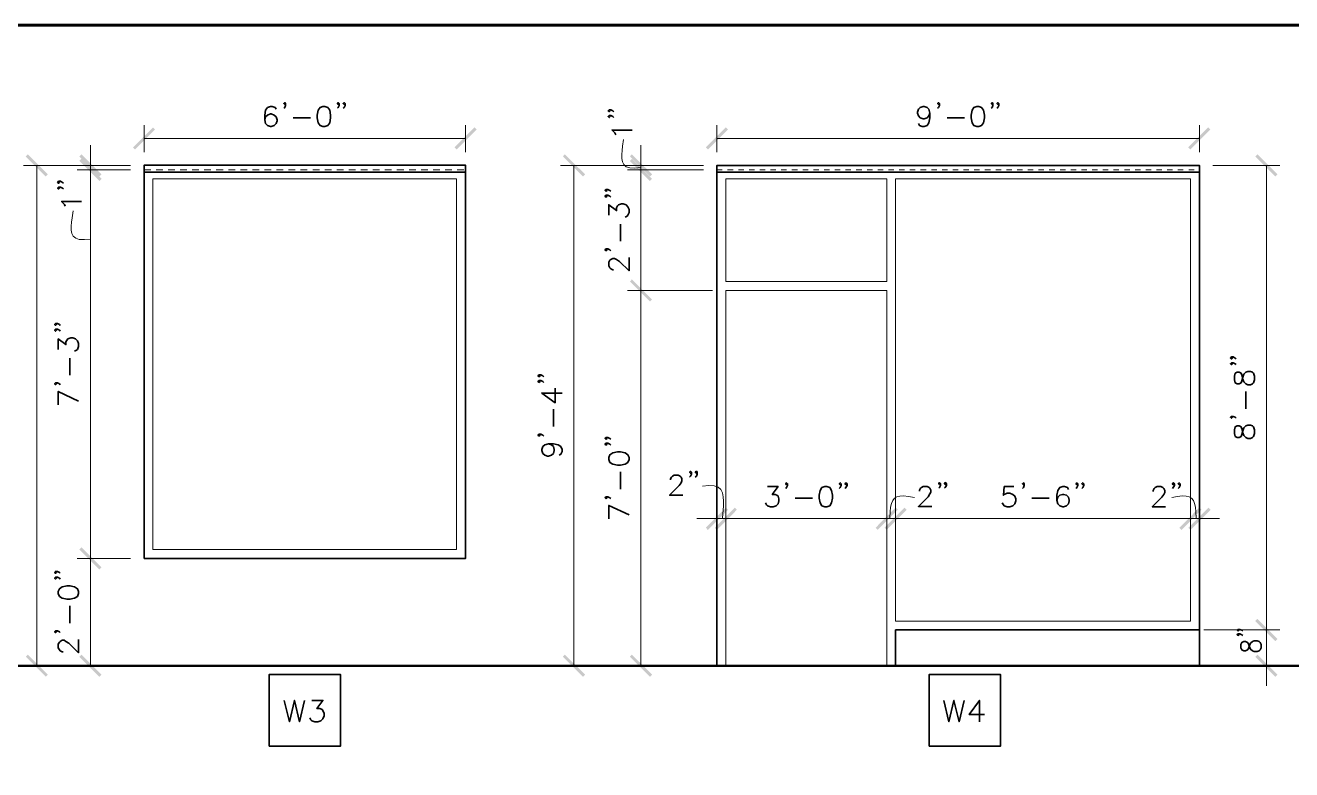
# Model space of a CAD drawing. Header units: inches. Extents: x 5 to 516, y -193 to 129.
# Drawn here: x 251.53 to 275.15, y -46.86 to -32.97 of the extents above; entities that cross this region are included whole.
import ezdxf

# ---------------------------------------------------------------- set-up
doc = ezdxf.new("R2010")
doc.units = ezdxf.units.IN
doc.header["$MEASUREMENT"] = 0
doc.linetypes.add('PDF_IMPORT', pattern=[1, 0.8, -0.2])
doc.layers.add('PDF3_Geometry', color=7, linetype='Continuous')
doc.layers.add('PDF3_Solid Fills', color=7, linetype='Continuous')

msp = doc.modelspace()

# ---------------------------------------------------------------- hatches: boundary and pattern name
at = {"layer": 'PDF3_Solid Fills', "transparency": 33554559}
for points in [[(253.9490154, -34.9132783), (253.909018, -34.8732809), (253.5357068, -35.2465919), (253.575706, -35.2865877)], [(264.6349962, -34.9132783), (264.5949987, -34.8732809), (264.2216909, -35.2465919), (264.2616868, -35.2865877)], [(251.9091444, -35.7898904), (251.9491419, -35.7498929), (251.5758342, -35.3765852), (251.535835, -35.416581)], [(252.5757684, -35.37658), (252.5357709, -35.4165775), (252.909082, -35.789892), (252.9490778, -35.7498894)], [(261.9285046, -35.7898904), (261.9685021, -35.7498929), (261.5918579, -35.3765852), (261.5551952, -35.416581)], [(274.8443432, -35.7898904), (274.8843407, -35.7498929), (274.5110296, -35.3765852), (274.4710338, -35.416581)], [(252.5357709, -35.499909), (252.9090803, -35.8732184), (252.9490778, -35.8332209), (252.5757701, -35.4599132)], [(262.8051151, -35.499909), (263.1784245, -35.8732184), (263.2184219, -35.8332209), (262.8417778, -35.4599132)], [(263.2184219, -38.0830767), (262.8417778, -37.7097689), (262.8051151, -37.7497647), (263.1784245, -38.1230741)], [(264.3883469, -42.3428066), (264.4250096, -42.3828024), (264.4266762, -42.3811358), (264.4283427, -42.3828024), (264.8016521, -42.0061599), (264.7616547, -41.9661624)], [(267.3881528, -42.3428014), (267.4281503, -42.3827989), (267.7614622, -41.9661589)], [(267.761464, -41.966164), (267.428152, -42.382804), (267.8014614, -42.0061615)], [(267.5948064, -42.3828024), (267.9681158, -42.0061599), (267.9281183, -41.9661624), (267.5548106, -42.3428066)], [(273.0544562, -42.3428014), (273.0944536, -42.3827989), (273.4277656, -41.9661589)], [(273.4277674, -41.966164), (273.0944554, -42.382804), (273.4677648, -42.0061615)], [(273.6377521, -42.0061599), (273.5977547, -41.9661624), (273.2211138, -42.3428066), (273.2611096, -42.3828024)], [(252.5357709, -42.7494407), (252.909082, -43.1227552), (252.9490778, -43.0827526), (252.5757684, -42.7094432)], [(274.8843389, -44.4160056), (274.4710321, -44.0826937), (274.8443415, -44.4560031)], [(274.5110313, -44.0426911), (274.4710338, -44.0826885), (274.8843407, -44.4160005)], [(251.5758325, -44.709315), (251.535835, -44.7493124), (251.9091461, -45.122627), (251.9491419, -45.0826244)], [(252.5757684, -44.709315), (252.5357709, -44.7493124), (252.909082, -45.122627), (252.9490778, -45.0826244)], [(274.8443432, -45.1226254), (274.8843407, -45.0826279), (274.5110296, -44.7093202), (274.4710338, -44.749316)]]:
    msp.add_hatch(color=256, dxfattribs=at).paths.add_polyline_path(points)

# ---------------------------------------------------------------- linework, layer by layer
at = {"layer": 'PDF3_Geometry', "lineweight": 60}
msp.add_lwpolyline([(290.7799874, -122.9609644), (290.7799874, -32.9700706), (155.7886422, -32.9700706), (155.7886422, -122.9609644)], dxfattribs=at)
at = {"layer": 'PDF3_Geometry', "lineweight": 35}
for points in [[(256.2055371, -34.5366409), (256.1855384, -34.4999766), (256.1322085, -34.483311), (256.0988773, -34.483311), (256.0455474, -34.4999766), (256.0088831, -34.5533065), (255.9922175, -34.6433008), (255.9922175, -34.733295), (256.0088831, -34.8032905), (256.0455474, -34.8399548), (256.0988773, -34.8566204), (256.1155429, -34.8566204), (256.1688728, -34.8399548), (256.2055371, -34.8032905), (256.2222027, -34.7499606), (256.2222027, -34.733295), (256.2055371, -34.6799651), (256.1688728, -34.6433008), (256.1155429, -34.623302), (256.0988773, -34.623302), (256.0455474, -34.6433008), (256.0088831, -34.6799651), (255.9922175, -34.733295)], [(256.3821921, -34.4299787), (256.3655265, -34.4466443), (256.3488609, -34.4299787), (256.3655265, -34.4099799), (256.3821921, -34.4299787), (256.3821921, -34.4633099), (256.3655265, -34.4999742), (256.3488609, -34.5166398)], [(257.382128, -34.4299787), (257.3654624, -34.4466443), (257.3487968, -34.4299787), (257.3654624, -34.4099799), (257.382128, -34.4299787), (257.382128, -34.4633099), (257.3654624, -34.4999742), (257.3487968, -34.5166398)], [(257.4921198, -34.4299787), (257.4721211, -34.4466443), (257.4554555, -34.4299787), (257.4721211, -34.4099799), (257.4921198, -34.4299787), (257.4921198, -34.4633099), (257.4721211, -34.4999742), (257.4554555, -34.5166398)], [(268.4014224, -34.6066302), (268.3814236, -34.6599601), (268.3480924, -34.6966244), (268.2947625, -34.71329), (268.2747638, -34.71329), (268.2214339, -34.6966244), (268.1881027, -34.6599601), (268.168104, -34.6066302), (268.168104, -34.5899646), (268.1881027, -34.5366347), (268.2214339, -34.4999704), (268.2747638, -34.4833048), (268.2947625, -34.4833048), (268.3480924, -34.4999704), (268.3814236, -34.5366347), (268.4014224, -34.6066302), (268.4014224, -34.6966244), (268.3814236, -34.7866187), (268.3480924, -34.8399486), (268.2947625, -34.8566142), (268.2580982, -34.8566142), (268.2047683, -34.8399486), (268.1881027, -34.8032843)], [(268.5780773, -34.4299787), (268.5614117, -34.4466443), (268.5447461, -34.4299787), (268.5614117, -34.4099799), (268.5780773, -34.4299787), (268.5780773, -34.4633099), (268.5614117, -34.4999742), (268.5447461, -34.5166398)], [(269.5780132, -34.4299787), (269.5613476, -34.4466443), (269.544682, -34.4299787), (269.5613476, -34.4099799), (269.5780132, -34.4299787), (269.5780132, -34.4633099), (269.5613476, -34.4999742), (269.544682, -34.5166398)], [(269.6880067, -34.4299787), (269.668008, -34.4466443), (269.6513424, -34.4299787), (269.668008, -34.4099799), (269.6880067, -34.4299787), (269.6880067, -34.4633099), (269.668008, -34.4999742), (269.6513424, -34.5166398)], [(256.5255172, -34.6966242), (256.8488298, -34.6966242)], [(262.4184736, -34.5466365), (262.4351392, -34.5666352), (262.4184736, -34.5833008), (262.3984749, -34.5666352), (262.4184736, -34.5466365), (262.4518048, -34.5466365), (262.4884691, -34.5666352), (262.5051347, -34.5833008)], [(262.4184736, -34.6532988), (262.4351392, -34.6732975), (262.4184736, -34.6899631), (262.3984749, -34.6732975), (262.4184736, -34.6532988), (262.4518048, -34.6532988), (262.4884691, -34.6732975), (262.5051347, -34.6899631)], [(268.7214007, -34.6966242), (269.0447133, -34.6966242)], [(262.5417974, -35.0132746), (262.5251318, -34.9766103), (262.4718019, -34.9232804), (262.8451113, -34.9232804)], [(267.761464, -44.9159736), (267.761464, -44.2493496), (273.4277674, -44.2493496), (273.4277674, -35.5832386), (264.4283444, -35.5832386), (264.4283444, -44.9159736)], [(252.1491295, -35.8798843), (252.1657951, -35.8998831), (252.1491295, -35.9165487), (252.1291307, -35.8998831), (252.1491295, -35.8798843), (252.1824607, -35.8798843), (252.219125, -35.8998831), (252.2391237, -35.9165487)], [(253.7423602, -35.7065624), (259.7386426, -35.7065624)], [(264.4283444, -35.7065624), (273.4277674, -35.7065624)], [(252.1491295, -35.9865466), (252.1657951, -36.0065453), (252.1491295, -36.0232109), (252.1291307, -36.0065453), (252.1491295, -35.9865466), (252.1824607, -35.9865466), (252.219125, -36.0065453), (252.2391237, -36.0232109)], [(262.3584765, -36.0332084), (262.3784752, -36.049874), (262.3584765, -36.0665396), (262.3418109, -36.049874), (262.3584765, -36.0332084), (262.3951408, -36.0332084), (262.4318052, -36.049874), (262.4484708, -36.0665396)], [(262.3584765, -36.1398639), (262.3784752, -36.1565295), (262.3584765, -36.1765282), (262.3418109, -36.1565295), (262.3584765, -36.1398639), (262.3951408, -36.1398639), (262.4318052, -36.1565295), (262.4484708, -36.1765282)], [(252.2724566, -36.3465224), (252.255791, -36.3098581), (252.2024611, -36.2565282), (252.5757705, -36.2565282)], [(262.4118077, -36.5131784), (262.4118077, -36.3165244), (262.5551318, -36.4265173), (262.5551318, -36.3731874), (262.5717974, -36.3365231), (262.5917961, -36.3165244), (262.645126, -36.2998588), (262.6817904, -36.2998588), (262.7351203, -36.3165244), (262.7684515, -36.3531887), (262.7884502, -36.4065186), (262.7884502, -36.4598485), (262.7684515, -36.5131784), (262.7517859, -36.5331771), (262.7151215, -36.5498427)], [(262.6284584, -36.9964781), (262.6284584, -36.6764986)], [(262.3584765, -37.1397998), (262.3784752, -37.1564654), (262.3584765, -37.1764641), (262.3418109, -37.1564654), (262.3584765, -37.1397998), (262.3951408, -37.1397998), (262.4318052, -37.1564654), (262.4484708, -37.1764641)], [(262.5018016, -37.5331122), (262.485136, -37.5331122), (262.4484717, -37.5131135), (262.4318061, -37.4964479), (262.4118074, -37.4597836), (262.4118074, -37.3897881), (262.4318061, -37.3531238), (262.4484717, -37.3364582), (262.485136, -37.3197926), (262.5184672, -37.3197926), (262.5551315, -37.3364582), (262.6084614, -37.3731225), (262.7884499, -37.5497778), (262.7884499, -37.2997938)], [(252.0891357, -38.5330481), (252.1091345, -38.5497137), (252.0891357, -38.5697124), (252.0724701, -38.5497137), (252.0891357, -38.5330481), (252.1258001, -38.5330481), (252.1624644, -38.5497137), (252.17913, -38.5697124)], [(252.0891357, -38.6397036), (252.1091345, -38.6563692), (252.0891357, -38.6763679), (252.0724701, -38.6563692), (252.0891357, -38.6397036), (252.1258001, -38.6397036), (252.1624644, -38.6563692), (252.17913, -38.6763679)], [(252.1424635, -39.0163477), (252.1424635, -38.8196937), (252.2857876, -38.9263535), (252.2857876, -38.8730236), (252.3057864, -38.8363593), (252.322452, -38.8196937), (252.3757819, -38.799695), (252.4124462, -38.799695), (252.4657761, -38.8196937), (252.5024404, -38.8530249), (252.519106, -38.9063548), (252.519106, -38.9596847), (252.5024404, -39.0163477), (252.4824417, -39.0330133), (252.4457774, -39.0496789)], [(252.3591176, -39.4963178), (252.3591176, -39.1763383)], [(274.0243952, -39.1563399), (274.044394, -39.1763386), (274.0243952, -39.1930042), (274.0077296, -39.1763386), (274.0243952, -39.1563399), (274.0610596, -39.1563399), (274.0977239, -39.1763386), (274.1143895, -39.1930042)], [(274.0243952, -39.2663317), (274.044394, -39.2829973), (274.0243952, -39.2996629), (274.0077296, -39.2829973), (274.0243952, -39.2663317), (274.0610596, -39.2663317), (274.0977239, -39.2829973), (274.1143895, -39.2996629)], [(252.0891357, -39.6396395), (252.1091345, -39.6563051), (252.0891357, -39.6763038), (252.0724701, -39.6563051), (252.0891357, -39.6396395), (252.1258001, -39.6396395), (252.1624644, -39.6563051), (252.17913, -39.6763038)], [(261.1085567, -39.4896518), (261.1285554, -39.5096505), (261.1085567, -39.5263161), (261.0918911, -39.5096505), (261.1085567, -39.4896518), (261.145221, -39.4896518), (261.1818853, -39.5096505), (261.1985509, -39.5263161)], [(261.1085567, -39.5963141), (261.1285554, -39.6163128), (261.1085567, -39.6329784), (261.0918911, -39.6163128), (261.1085567, -39.5963141), (261.145221, -39.5963141), (261.1818853, -39.6163128), (261.1985509, -39.6329784)], [(252.5191076, -39.9796242), (252.1424651, -39.7996357), (252.1424651, -40.0496197)], [(261.5385303, -39.8296298), (261.1618878, -39.8296298), (261.4118718, -40.0096182), (261.4118718, -39.7396355)], [(274.2943771, -40.1229459), (274.2943771, -39.7996333)], [(261.3785385, -40.4562579), (261.3785385, -40.1329453)], [(274.0243952, -40.2662676), (274.044394, -40.2829332), (274.0243952, -40.2995988), (274.0077296, -40.2829332), (274.0243952, -40.2662676), (274.0610596, -40.2662676), (274.0977239, -40.2829332), (274.1143895, -40.2995988)], [(261.1085567, -40.5995796), (261.1285554, -40.6162452), (261.1085567, -40.6329108), (261.0918911, -40.6162452), (261.1085567, -40.5995796), (261.145221, -40.5995796), (261.1818853, -40.6162452), (261.1985509, -40.6329108)], [(261.2885446, -40.7762379), (261.3418745, -40.7929035), (261.3785388, -40.8295678), (261.3952044, -40.8828977), (261.3952044, -40.9028964), (261.3785388, -40.9562264), (261.3418745, -40.9895576), (261.2885446, -41.0095563), (261.2685459, -41.0095563), (261.2152159, -40.9895576), (261.1818848, -40.9562264), (261.161886, -40.9028964), (261.161886, -40.8828977), (261.1818848, -40.8295678), (261.2152159, -40.7929035), (261.2885446, -40.7762379), (261.3785388, -40.7762379), (261.4651999, -40.7929035), (261.5185298, -40.8295678), (261.5385286, -40.8828977), (261.5385286, -40.919562), (261.5185298, -40.972892), (261.4851986, -40.9895576)], [(262.3584765, -40.6562437), (262.3784752, -40.6762424), (262.3584765, -40.692908), (262.3418109, -40.6762424), (262.3584765, -40.6562437), (262.3951408, -40.6562437), (262.4318052, -40.6762424), (262.4484708, -40.692908)], [(262.3584765, -40.7662356), (262.3784752, -40.7829012), (262.3584765, -40.7995668), (262.3418109, -40.7829012), (262.3584765, -40.7662356), (262.3951408, -40.7662356), (262.4318052, -40.7829012), (262.4484708, -40.7995668)], [(262.6284584, -41.6228497), (262.6284584, -41.2995371)], [(263.9550403, -41.3061993), (263.9350416, -41.326198), (263.918376, -41.3061993), (263.9350416, -41.2895337), (263.9550403, -41.3061993), (263.9550403, -41.3428636), (263.9350416, -41.3795279), (263.918376, -41.3961935)], [(264.0616992, -41.3061993), (264.0450336, -41.326198), (264.0250349, -41.3061993), (264.0450336, -41.2895337), (264.0616992, -41.3061993), (264.0616992, -41.3428636), (264.0450336, -41.3795279), (264.0250349, -41.3961935)], [(263.5617312, -41.4495278), (263.5617312, -41.4328622), (263.5783968, -41.3961979), (263.5983955, -41.3795323), (263.6317267, -41.3628667), (263.7050554, -41.3628667), (263.7417197, -41.3795323), (263.7583853, -41.3961979), (263.7750509, -41.4328622), (263.7750509, -41.4695265), (263.7583853, -41.5028577), (263.721721, -41.5561876), (263.5450656, -41.7361761), (263.7950496, -41.7361761)], [(265.7449256, -41.5228534), (265.72826, -41.539519), (265.7115944, -41.5228534), (265.72826, -41.5028547), (265.7449256, -41.5228534), (265.7449256, -41.5561846), (265.72826, -41.592849), (265.7115944, -41.6128477)], [(266.7448615, -41.5228534), (266.7281959, -41.539519), (266.7115303, -41.5228534), (266.7281959, -41.5028547), (266.7448615, -41.5228534), (266.7448615, -41.5561846), (266.7281959, -41.592849), (266.7115303, -41.6128477)], [(266.854855, -41.5228534), (266.8348563, -41.539519), (266.8181907, -41.5228534), (266.8348563, -41.5028547), (266.854855, -41.5228534), (266.854855, -41.5561846), (266.8348563, -41.592849), (266.8181907, -41.6128477)], [(268.2047678, -41.659516), (268.2047678, -41.6428504), (268.2247665, -41.606186), (268.2414321, -41.5895204), (268.2780965, -41.5728548), (268.348092, -41.5728548), (268.3847563, -41.5895204), (268.4014219, -41.606186), (268.4214206, -41.6428504), (268.4214206, -41.6795147), (268.4014219, -41.7128459), (268.3680907, -41.7661758), (268.1881022, -41.9461642), (268.4380862, -41.9461642)], [(268.5980769, -41.5161875), (268.5814113, -41.5361862), (268.5647457, -41.5161875), (268.5814113, -41.4995219), (268.5980769, -41.5161875), (268.5980769, -41.5528518), (268.5814113, -41.5895161), (268.5647457, -41.6061817)], [(268.7080688, -41.5161875), (268.68807, -41.5361862), (268.6714044, -41.5161875), (268.68807, -41.4995219), (268.7080688, -41.5161875), (268.7080688, -41.5528518), (268.68807, -41.5895161), (268.6714044, -41.6061817)], [(270.1613091, -41.5228534), (270.1446435, -41.539519), (270.1279779, -41.5228534), (270.1446435, -41.5028547), (270.1613091, -41.5228534), (270.1613091, -41.5561846), (270.1446435, -41.592849), (270.1279779, -41.6128477)], [(271.161245, -41.5228534), (271.1445794, -41.539519), (271.1279138, -41.5228534), (271.1445794, -41.5028547), (271.161245, -41.5228534), (271.161245, -41.5561846), (271.1445794, -41.592849), (271.1279138, -41.6128477)], [(271.2712386, -41.5228534), (271.2512398, -41.539519), (271.2345742, -41.5228534), (271.2512398, -41.5028547), (271.2712386, -41.5228534), (271.2712386, -41.5561846), (271.2512398, -41.592849), (271.2345742, -41.6128477)], [(272.9611293, -41.5228534), (272.9411306, -41.539519), (272.924465, -41.5228534), (272.9411306, -41.5028547), (272.9611293, -41.5228534), (272.9611293, -41.5561846), (272.9411306, -41.592849), (272.924465, -41.6128477)], [(273.0677898, -41.5228534), (273.0477911, -41.539519), (273.0311255, -41.5228534), (273.0477911, -41.5028547), (273.0677898, -41.5228534), (273.0677898, -41.5561846), (273.0477911, -41.592849), (273.0311255, -41.6128477)], [(262.3584765, -41.7661714), (262.3784752, -41.782837), (262.3584765, -41.7995026), (262.3418109, -41.782837), (262.3584765, -41.7661714), (262.3951408, -41.7661714), (262.4318052, -41.782837), (262.4484708, -41.7995026)], [(265.3716161, -41.576188), (265.5682702, -41.576188), (265.4616104, -41.7195121), (265.5149403, -41.7195121), (265.5482715, -41.7361777), (265.5682702, -41.7528433), (265.5849358, -41.8061732), (265.5849358, -41.8428375), (265.5682702, -41.8961675), (265.5316059, -41.9328318), (265.478276, -41.9494974), (265.424946, -41.9494974), (265.3716161, -41.9328318), (265.3516174, -41.9161662), (265.3349518, -41.8795019)], [(265.888249, -41.7895057), (266.2115616, -41.7895057)], [(269.9679876, -41.576188), (269.7879991, -41.576188), (269.7713335, -41.7361777), (269.7879991, -41.7195121), (269.841329, -41.6995134), (269.8946589, -41.6995134), (269.9479888, -41.7195121), (269.9846532, -41.7528433), (270.0013188, -41.8061732), (270.0013188, -41.8428375), (269.9846532, -41.8961675), (269.9479888, -41.9328318), (269.8946589, -41.9494974), (269.841329, -41.9494974), (269.7879991, -41.9328318), (269.7713335, -41.9161662), (269.7513348, -41.8795019)], [(270.3046325, -41.7895057), (270.6279451, -41.7895057)], [(270.9845901, -41.6295157), (270.9679245, -41.5928514), (270.9112614, -41.5761858), (270.8779302, -41.5761858), (270.8246003, -41.5928514), (270.787936, -41.6461813), (270.7712704, -41.7361755), (270.7712704, -41.8261698), (270.787936, -41.8961653), (270.8246003, -41.9328296), (270.8779302, -41.9494952), (270.8945958, -41.9494952), (270.9479258, -41.9328296), (270.9845901, -41.8961653), (271.0012557, -41.8428354), (271.0012557, -41.8261698), (270.9845901, -41.7728399), (270.9479258, -41.7361755), (270.8945958, -41.7195099), (270.8779302, -41.7195099), (270.8246003, -41.7361755), (270.787936, -41.7728399), (270.7712704, -41.8261698)], [(272.5678219, -41.6661819), (272.5678219, -41.6461832), (272.5844875, -41.612852), (272.6011531, -41.5928533), (272.6378174, -41.5761877), (272.711146, -41.5761877), (272.7444772, -41.5928533), (272.764476, -41.612852), (272.7811416, -41.6461832), (272.7811416, -41.6828475), (272.764476, -41.7195118), (272.7278116, -41.7728418), (272.5478232, -41.9494971), (272.7978072, -41.9494971)], [(262.7884484, -42.1028198), (262.4118059, -41.9261644), (262.4118059, -42.1761484)], [(252.0891357, -43.1560834), (252.1091345, -43.1760821), (252.0891357, -43.1927477), (252.0724701, -43.1760821), (252.0891357, -43.1560834), (252.1258001, -43.1560834), (252.1624644, -43.1760821), (252.17913, -43.1927477)], [(252.0891357, -43.2660753), (252.1091345, -43.2827409), (252.0891357, -43.2994065), (252.0724701, -43.2827409), (252.0891357, -43.2660753), (252.1258001, -43.2660753), (252.1624644, -43.2827409), (252.17913, -43.2994065)], [(252.3591176, -44.1226895), (252.3591176, -43.7993769)], [(252.0891357, -44.2660112), (252.1091345, -44.2826768), (252.0891357, -44.2993424), (252.0724701, -44.2826768), (252.0891357, -44.2660112), (252.1258001, -44.2660112), (252.1624644, -44.2826768), (252.17913, -44.2993424)], [(273.4277674, -44.2493496), (273.4277674, -44.9159736)], [(274.147719, -44.2393473), (274.1677178, -44.2526798), (274.147719, -44.2660123), (274.1310534, -44.2526798), (274.147719, -44.2393473), (274.1843834, -44.2393473), (274.2210477, -44.2526798), (274.2377133, -44.2660123)], [(274.147719, -44.3226753), (274.1677178, -44.3393409), (274.147719, -44.3526734), (274.1310534, -44.3393409), (274.147719, -44.3226753), (274.1843834, -44.3226753), (274.2210477, -44.3393409), (274.2377133, -44.3526734)], [(252.2324574, -44.6559873), (252.2157919, -44.6559873), (252.1791275, -44.6393217), (252.1624619, -44.6226561), (252.1424632, -44.5859917), (252.1424632, -44.5159962), (252.1624619, -44.4793319), (252.1791275, -44.4626663), (252.2157919, -44.4426676), (252.2524562, -44.4426676), (252.2857874, -44.4626663), (252.3391173, -44.4959975), (252.5191057, -44.675986), (252.5191057, -44.426002)], [(256.3555282, -45.5625996), (256.4521887, -45.9625739), (256.545516, -45.5625996), (256.6421765, -45.9625739), (256.7355038, -45.5625996)], [(256.8721611, -45.5625996), (257.0788145, -45.5625996), (256.9654884, -45.7159231), (257.0221514, -45.7159231), (257.0621489, -45.7325887), (257.0788145, -45.7525874), (257.0988132, -45.8092504), (257.0988132, -45.8492479), (257.0788145, -45.9059109), (257.0421502, -45.9425752), (256.9854871, -45.9625739), (256.9288241, -45.9625739), (256.8721611, -45.9425752), (256.8521623, -45.9259096), (256.8321636, -45.8859122)], [(268.6580723, -45.5625996), (268.7547328, -45.9625739), (268.8480601, -45.5625996), (268.9447206, -45.9625739), (269.0380479, -45.5625996)], [(269.3246962, -45.9625739), (269.3246962, -45.5625996), (269.1347084, -45.8292492), (269.4213567, -45.8292492)]]:
    msp.add_lwpolyline(points, dxfattribs=at)
for points in [[(257.0788162, -34.4833064), (257.0254863, -34.499972), (256.9921551, -34.5533019), (256.9721564, -34.6432961), (256.9721564, -34.6966261), (256.9921551, -34.7866203), (257.0254863, -34.8399502), (257.0788162, -34.8566158), (257.1154806, -34.8566158), (257.1688105, -34.8399502), (257.2054748, -34.7866203), (257.2221404, -34.6966261), (257.2221404, -34.6432961), (257.2054748, -34.5533019), (257.1688105, -34.499972), (257.1154806, -34.4833064)], [(269.2746998, -34.4833064), (269.2213699, -34.499972), (269.1880387, -34.5533019), (269.1680399, -34.6432961), (269.1680399, -34.6966261), (269.1880387, -34.7866203), (269.2213699, -34.8399502), (269.2746998, -34.8566158), (269.3113641, -34.8566158), (269.364694, -34.8399502), (269.4013583, -34.7866203), (269.4180239, -34.6966261), (269.4180239, -34.6432961), (269.4013583, -34.5533019), (269.364694, -34.499972), (269.3113641, -34.4833064)], [(253.7423602, -42.9160984), (253.7423602, -35.5799022), (259.7386426, -35.5799022), (259.7386426, -42.9160984)], [(274.0810577, -39.5863117), (274.0977233, -39.6396417), (274.1343876, -39.6563073), (274.1677188, -39.6563073), (274.2043831, -39.6396417), (274.2210487, -39.6029773), (274.2410474, -39.5329818), (274.257713, -39.4796519), (274.2943773, -39.4429876), (274.3310416, -39.426322), (274.3843716, -39.426322), (274.4177028, -39.4429876), (274.4377015, -39.4596532), (274.4543671, -39.5163162), (274.4543671, -39.5863117), (274.4377015, -39.6396417), (274.4177028, -39.6563073), (274.3843716, -39.676306), (274.3310416, -39.676306), (274.2943773, -39.6563073), (274.257713, -39.6229761), (274.2410474, -39.5696462), (274.2210487, -39.4963175), (274.2043831, -39.4596532), (274.1677188, -39.4429876), (274.1343876, -39.4429876), (274.0977233, -39.4596532), (274.0810577, -39.5163162)], [(274.0810577, -40.5862476), (274.0977233, -40.6395776), (274.1343876, -40.6562432), (274.1677188, -40.6562432), (274.2043831, -40.6395776), (274.2210487, -40.6029132), (274.2410474, -40.5329177), (274.257713, -40.4795878), (274.2943773, -40.4429235), (274.3310416, -40.4262579), (274.3843716, -40.4262579), (274.4177028, -40.4429235), (274.4377015, -40.4595891), (274.4543671, -40.5162521), (274.4543671, -40.5862476), (274.4377015, -40.6395776), (274.4177028, -40.6562432), (274.3843716, -40.6762419), (274.3310416, -40.6762419), (274.2943773, -40.6562432), (274.257713, -40.622912), (274.2410474, -40.569582), (274.2210487, -40.4962534), (274.2043831, -40.4595891), (274.1677188, -40.4429235), (274.1343876, -40.4429235), (274.0977233, -40.4595891), (274.0810577, -40.5162521)], [(262.4118077, -41.0695541), (262.4318064, -41.122884), (262.4851363, -41.1562152), (262.5751305, -41.1762139), (262.6284604, -41.1762139), (262.7151215, -41.1562152), (262.7684515, -41.122884), (262.7884502, -41.0695541), (262.7884502, -41.0328897), (262.7684515, -40.9795598), (262.7151215, -40.9428955), (262.6284604, -40.9262299), (262.5751305, -40.9262299), (262.4851363, -40.9428955), (262.4318064, -40.9795598), (262.4118077, -41.0328897)], [(266.4415481, -41.576188), (266.3882182, -41.5928536), (266.3515538, -41.6461835), (266.3348882, -41.7361777), (266.3348882, -41.7895076), (266.3515538, -41.8795019), (266.3882182, -41.9328318), (266.4415481, -41.9494974), (266.4782124, -41.9494974), (266.5315423, -41.9328318), (266.5682066, -41.8795019), (266.5848722, -41.7895076), (266.5848722, -41.7361777), (266.5682066, -41.6461835), (266.5315423, -41.5928536), (266.4782124, -41.576188)], [(252.1424635, -43.5693938), (252.1624622, -43.6227237), (252.2157921, -43.6560549), (252.3057864, -43.6760536), (252.3591163, -43.6760536), (252.4457774, -43.6560549), (252.5024404, -43.6227237), (252.519106, -43.5693938), (252.519106, -43.5327295), (252.5024404, -43.4793996), (252.4457774, -43.4427352), (252.3591163, -43.4260696), (252.3057864, -43.4260696), (252.2157921, -43.4427352), (252.1624622, -43.4793996), (252.1424635, -43.5327295)], [(274.2010502, -44.5826616), (274.2210489, -44.622659), (274.2577132, -44.6393246), (274.2910444, -44.6393246), (274.3277087, -44.622659), (274.3443743, -44.5959941), (274.364373, -44.5393311), (274.3810386, -44.4960005), (274.417703, -44.4660024), (274.4510342, -44.4526699), (274.5076972, -44.4526699), (274.5410284, -44.4660024), (274.5610271, -44.482668), (274.5776927, -44.5226655), (274.5776927, -44.5826616), (274.5610271, -44.622659), (274.5410284, -44.6393246), (274.5076972, -44.6526571), (274.4510342, -44.6526571), (274.417703, -44.6393246), (274.3810386, -44.6093266), (274.364373, -44.565996), (274.3443743, -44.509333), (274.3277087, -44.482668), (274.2910444, -44.4660024), (274.2577132, -44.4660024), (274.2210489, -44.482668), (274.2010502, -44.5226655)], [(256.075544, -46.4158774), (256.075544, -45.0826296), (257.4087918, -45.0826296), (257.4087918, -46.4158774)], [(268.3847557, -46.4158774), (268.3847557, -45.0826296), (269.7180036, -45.0826296), (269.7180036, -46.4158774)]]:
    msp.add_lwpolyline(points, close=True, dxfattribs=at)
at = {"layer": 'PDF3_Geometry', "lineweight": 15}
for points in [[(253.7423602, -35.3332546), (253.7423602, -34.8299536)], [(259.738646, -35.3332546), (259.738646, -34.8299536)], [(264.4283444, -35.3332546), (264.4283444, -34.8299536)], [(273.4277674, -35.3332546), (273.4277674, -34.8299536)], [(259.738646, -35.0799343), (253.7423637, -35.0799343)], [(262.6684572, -35.2265932), (262.6884559, -35.0999346)], [(273.4277674, -35.0799343), (264.4283444, -35.0799343)], [(252.7424243, -35.6665666), (252.7424243, -35.5832386), (252.7424243, -35.2065961)], [(263.0117685, -35.6665666), (263.0117685, -35.5832386), (263.0117685, -35.2065961)], [(252.4924404, -35.5832386), (253.4923763, -35.5832386), (251.4925045, -35.5832386)], [(251.7424885, -35.5832386), (251.7424885, -44.9159736)], [(252.7424243, -36.039876), (252.7424243, -35.6665666), (252.7424243, -42.9161018), (252.7424243, -44.9159736)], [(264.1783604, -35.5832386), (261.5118647, -35.5832386)], [(261.7618487, -35.5832386), (261.7618487, -44.9159736)], [(263.7617204, -35.5832386), (262.7617845, -35.5832386)], [(264.1783604, -35.6665666), (262.7617845, -35.6665666), (263.7617204, -35.6665666)], [(263.0117685, -35.6232344), (262.8984424, -35.6332338)], [(263.0117685, -44.9159736), (263.0117685, -37.9164223), (263.0117685, -35.6665666), (263.0117685, -36.039876)], [(273.6777513, -35.5832386), (274.9276712, -35.5832386)], [(274.6776872, -43.8760402), (274.6776872, -44.2493496), (274.6776872, -35.5832386)], [(252.399113, -36.559841), (252.4191117, -36.4331825)], [(252.7424243, -36.9564823), (252.6290983, -36.9664816)], [(264.1583591, -41.5661856), (264.2783514, -41.5561863)], [(268.1114409, -41.7761738), (268.0014479, -41.7595082)], [(272.9111328, -41.7761738), (273.0211258, -41.7595082)], [(264.545001, -42.0161568), (264.5316685, -42.1594809)], [(267.6581366, -42.0461565), (267.6548035, -42.1594825)], [(273.2611114, -42.8661036), (273.2611114, -41.9228308)], [(273.361104, -42.0461565), (273.3677702, -42.1594825)], [(264.5950003, -42.1728158), (264.4283444, -42.1728158), (264.0517018, -42.1728158)], [(264.9683097, -42.1728158), (264.5950003, -42.1728158), (267.594808, -42.1728158), (267.2181655, -42.1728158)], [(267.594808, -42.1728158), (267.761464, -42.1728158)], [(272.8844689, -42.1728158), (273.2611114, -42.1728158), (267.761464, -42.1728158), (268.1347734, -42.1728158)], [(273.2611114, -42.1728158), (273.4311005, -42.1728158)], [(273.4311004, -42.1728158), (273.8044098, -42.1728158)], [(273.2611114, -44.2493496), (267.761464, -44.2493496)], [(273.5110954, -44.2493496), (274.9276712, -44.2493496), (273.6777513, -44.2493496)], [(274.6776872, -44.2493496), (274.6776872, -44.9159736), (274.6776872, -45.2926161)], [(252.4924408, -44.9159736), (255.0656091, -44.9159736), (251.4925049, -44.9159736)], [(262.7617845, -44.9159736), (264.1783604, -44.9159736), (261.5118647, -44.9159736)], [(273.6777513, -44.9159736), (274.9276712, -44.9159736)]]:
    msp.add_lwpolyline(points, dxfattribs=at)
for points in [[(252.4924404, -35.6665666), (253.4923763, -35.6665666)], [(253.9090162, -42.7494458), (253.9090162, -35.8332226), (259.5719866, -35.8332226), (259.5719866, -42.7494458)], [(264.5950003, -37.7497664), (264.5950003, -35.8332226), (267.594808, -35.8332226), (267.594808, -37.7497664)], [(267.761464, -44.0826937), (267.761464, -35.8332226), (273.2611114, -35.8332226), (273.2611114, -44.0826937)], [(262.7617845, -37.9164223), (264.3450164, -37.9164223)], [(264.5950003, -44.9159736), (264.5950003, -37.9164223), (267.594808, -37.9164223), (267.594808, -44.9159736)], [(252.4924404, -42.9161018), (253.4923763, -42.9161018)]]:
    msp.add_lwpolyline(points, close=True, dxfattribs=at)
at = {"layer": 'PDF3_Geometry', "linetype": 'PDF_IMPORT', "lineweight": 15, "ltscale": 0.155833}
msp.add_lwpolyline([(253.7423602, -35.6665666), (259.7386442, -35.6665666)], dxfattribs=at)
at = {"layer": 'PDF3_Geometry', "linetype": 'PDF_IMPORT', "lineweight": 15, "ltscale": 0.125}
msp.add_lwpolyline([(264.4283444, -35.6665666), (273.4277674, -35.6665666)], dxfattribs=at)
at = {"layer": 'PDF3_Geometry', "lineweight": 50}
msp.add_lwpolyline([(234.3802661, -44.9159736), (281.780561, -44.9159736)], dxfattribs=at)
at = {"layer": 'PDF3_Geometry', "lineweight": 15}
for points in [[(262.8984424, -35.6332338), (262.6055168, -35.6534547), (262.6438477, -35.4383018), (262.6684572, -35.2265932)], [(252.6290983, -36.9664816), (252.3368392, -36.9842583), (252.3763367, -36.778327), (252.399113, -36.559841)], [(264.2783514, -41.5561863), (264.5882204, -41.5247994), (264.5549448, -41.7957265), (264.545001, -42.0161568)], [(268.0014479, -41.7595082), (267.7342428, -41.7191774), (267.6812462, -41.789784), (267.6581366, -42.0461565)], [(273.0211258, -41.7595082), (273.280498, -41.7185664), (273.348327, -41.7894507), (273.361104, -42.0461565)]]:
    msp.add_open_spline(points, degree=3, dxfattribs=at)
at = {"layer": 'PDF3_Solid Fills', "lineweight": 60, "transparency": 33554559}
for points in [[(259.5319908, -35.2465903), (259.5719882, -35.2865877), (259.9053002, -34.8732809)], [(259.57199, -35.2865928), (259.905302, -34.873286), (259.9452994, -34.9132834)], [(273.2211122, -35.2465903), (273.2611096, -35.2865877), (273.5944216, -34.8732809)], [(273.2611114, -35.2865928), (273.5944234, -34.873286), (273.6344208, -34.9132834)], [(262.8051133, -35.4165826), (263.2184202, -35.7498946), (263.1784227, -35.789892)], [(262.8417796, -35.37658), (262.8051152, -35.4165775), (263.2184221, -35.7498894)], [(264.2216892, -42.3428014), (264.2583535, -42.3827989), (264.5949986, -41.9661589)], [(264.2583554, -42.382804), (264.5950005, -41.966164), (264.6349979, -42.0061615)], [(261.5551935, -44.7493176), (261.9685003, -45.0826296), (261.9285029, -45.122627)], [(261.5918597, -44.709315), (261.5551954, -44.7493124), (261.9685022, -45.0826244)], [(262.8051133, -44.7493176), (263.2184202, -45.0826296), (263.1784227, -45.122627)], [(262.8417796, -44.709315), (262.8051152, -44.7493124), (263.2184221, -45.0826244)]]:
    msp.add_solid(points, dxfattribs=at)

doc.saveas('drawing.dxf')
